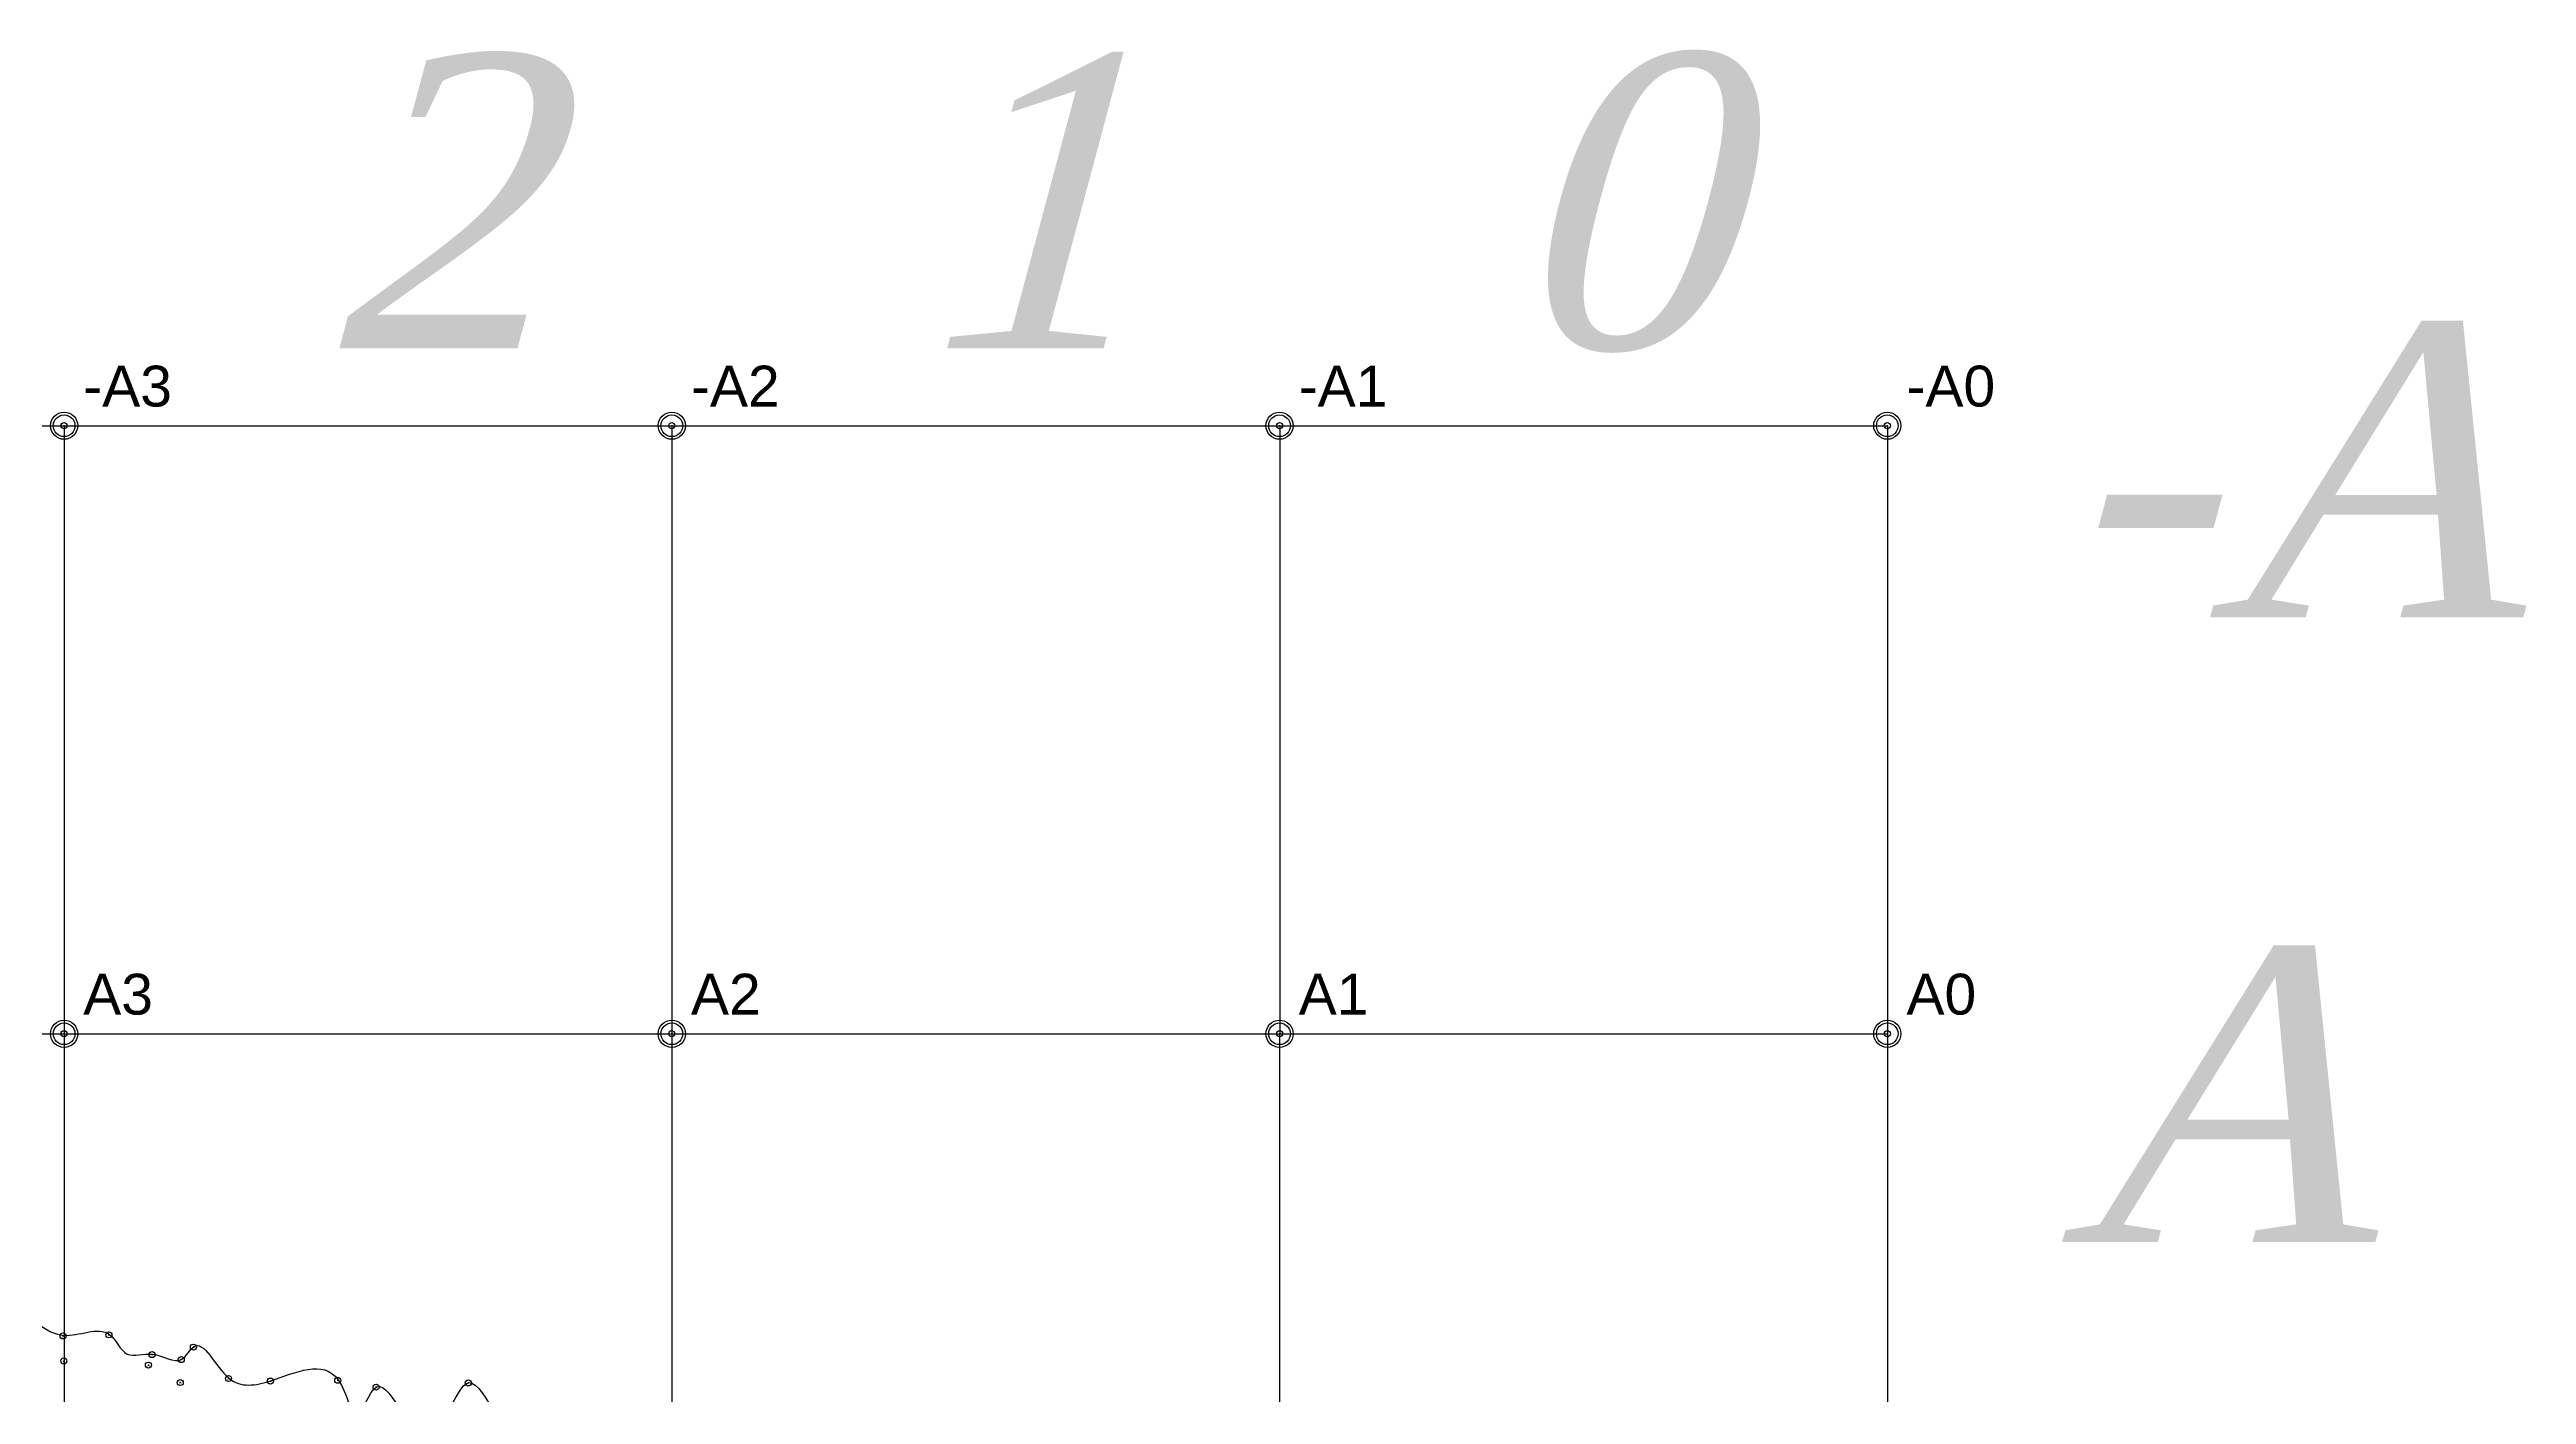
# Model space of a CAD drawing. Header units: millimetres. Extents: x 979 to 714242, y 976 to 4055134.
# Drawn here: x 714037.8 to 714241.6, y 4054883.2 to 4054993.8 of the extents above; entities that cross this region are included whole.
import ezdxf

# ---------------------------------------------------------------- set-up
doc = ezdxf.new("R2010")
doc.units = ezdxf.units.MM
doc.header["$LTSCALE"] = 0.5
doc.header["$MEASUREMENT"] = 0
doc.header["$PDMODE"] = 32
doc.header["$PDSIZE"] = 0.5
for name, color, linetype in [('__lithosoros', 50, 'Continuous'), ('AKTOGRAMMI', 255, 'Continuous'), ('AREA_KYK', 4, 'Continuous'), ('AREA_NOTES', 4, 'Continuous'), ('AREA_SHM', 4, 'Continuous'), ('AREA_TXT', 4, 'Continuous'), ('kanabos', 7, 'Continuous'), ('POINTS_KANABBOS_50_50', 7, 'Continuous'), ('TAX-DESC', 45, 'Continuous'), ('TAX-H', 192, 'Continuous'), ('TAX-KOD', 7, 'Continuous'), ('TAX-SHM', 7, 'Continuous')]:
    doc.layers.add(name, color=color, linetype=linetype)
doc.styles.add('gr-sdtopo1', font='gr-sdtopo1.shx', dxfattribs={"bigfont": 'BigFgrsdto1.shx'})
doc.styles.add('zzARIALzz', font='arial.ttf')
doc.styles.add('zzTIMES-Izz', font='times.ttf', dxfattribs={"oblique": 15})

# ---------------------------------------------------------------- blocks, each defined once
blk = doc.blocks.new('kanabos')
at = {"layer": 'kanabos'}
for p, q in [((713988.096, 4054912.798), (713988.096, 4054712.798)), ((713988.096, 4054912.798), (714188.096, 4054912.798)), ((714038.096, 4054912.798), (714038.096, 4054712.798)), ((714088.096, 4054912.798), (714088.096, 4054712.798)), ((714138.096, 4054912.798), (714138.096, 4054712.798)), ((714188.096, 4054912.798), (714188.096, 4054712.798)), ((713988.096, 4054862.798), (714188.096, 4054862.798)), ((713988.096, 4054812.798), (714188.096, 4054812.798)), ((713988.096, 4054762.798), (714188.096, 4054762.798)), ((713988.096, 4054712.798), (714188.096, 4054712.798))]:
    blk.add_line(p, q, dxfattribs=at)
blk = doc.blocks.new('blk_SHMEIO_3-Lay')
at = {"layer": 'TAX-SHM'}
blk.add_point((0, 0), dxfattribs=at)
at = {"layer": 'TAX-DESC', "style": 'gr-sdtopo1'}
blk.add_attdef('DESC', (1.1, -0.3), '', height=0.5, dxfattribs=at)
at = {"layer": 'TAX-H', "style": 'gr-sdtopo1'}
blk.add_attdef('H', (0, -1.7), '', height=1, dxfattribs=at)
at = {"layer": 'TAX-KOD', "style": 'gr-sdtopo1'}
blk.add_attdef('KOD', (0, 0.7), '', height=1, dxfattribs=at)
blk = doc.blocks.new('kan1_50_50')
at = {"layer": 'kanabos'}
for p, q in [((713738.06, 4054160.55), (713738.06, 4054110.55)), ((713738.06, 4054160.55), (713788.06, 4054160.55)), ((713788.06, 4054160.55), (713788.06, 4054110.55)), ((713738.06, 4054110.55), (713788.06, 4054110.55))]:
    blk.add_line(p, q, dxfattribs=at)
blk = doc.blocks.new('blk_KOR-IDIOKT_4-Lay')
at = {"layer": 'AREA_KYK', "linetype": 'ByBlock', "lineweight": -2}
blk.add_circle((0, 0), 1, dxfattribs=at)
at = {"layer": 'AREA_SHM'}
blk.add_point((0, 0), dxfattribs=at)
at = {"layer": 'AREA_NOTES', "style": 'zzARIALzz'}
blk.add_attdef('KTT', (1.41, -3.41), '', height=1.5, dxfattribs=at)
at = {"layer": 'AREA_TXT', "style": 'zzARIALzz'}
blk.add_attdef('AA', (1.41, 1.41), '', height=3, dxfattribs=at)

msp = doc.modelspace()

# ---------------------------------------------------------------- linework, layer by layer
at = {"layer": 'AKTOGRAMMI'}
msp.add_spline([(714001.63, 4054895.66), (714004.92, 4054894.06), (714005.99, 4054895.63), (714009.05, 4054893.4), (714011.76, 4054892.14), (714013.45, 4054892.72), (714016.22, 4054891.93), (714019.69, 4054891.5), (714023.06, 4054890.67), (714027.29, 4054890.85), (714030.26, 4054889.96), (714033.13, 4054889.95), (714035.24, 4054889.82), (714038.92, 4054888.04), (714042.7, 4054888.12), (714044.17, 4054886.5), (714046.25, 4054886.49), (714048.65, 4054886.08), (714049.64, 4054887.11), (714052.53, 4054884.52), (714055.98, 4054884.31), (714061.52, 4054884.38), (714063.13, 4054881.47), (714064.68, 4054883.8), (714066.76, 4054881.81), (714068.55, 4054880.42), (714070.53, 4054881.84), (714072.26, 4054884.15), (714077.06, 4054879.33), (714078.57, 4054880.84), (714080.43, 4054879.75), (714081.13, 4054881.3), (714084.03, 4054880.86), (714086.03, 4054881.34), (714087.75, 4054881.51)], degree=3, dxfattribs=at)
at = {"layer": 'POINTS_KANABBOS_50_50'}
for centre in [(714038.97, 4054962.84), (714088.97, 4054962.84), (714138.97, 4054962.84), (714188.97, 4054962.84), (714038.97, 4054912.84), (714088.97, 4054912.84), (714138.97, 4054912.84), (714188.97, 4054912.84)]:
    msp.add_circle(centre, 0.893, dxfattribs=at)

# ---------------------------------------------------------------- block references
at = {"layer": '__lithosoros'}
for p in [(250.92, 802.29), (300.92, 802.29), (350.92, 802.29), (400.92, 802.29)]:
    msp.add_blockref('kan1_50_50', p, dxfattribs=at)
at = {"layer": 'AREA_SHM', "xscale": 1.119008732385416, "yscale": 1.119008732385416, "zscale": 1.119008732385416}
for p, values in [((714038.97, 4054962.84), {'AA': '-A3'}), ((714088.97, 4054962.84), {'AA': '-A2'}), ((714138.97, 4054962.84), {'AA': '-A1'}), ((714188.97, 4054962.84), {'AA': '-A0'}), ((714038.97, 4054912.84), {'AA': 'A3'}), ((714088.97, 4054912.84), {'AA': 'A2'}), ((714138.97, 4054912.84), {'AA': 'A1'}), ((714188.97, 4054912.84), {'AA': 'A0'})]:
    msp.add_blockref('blk_KOR-IDIOKT_4-Lay', p, dxfattribs=at).add_auto_attribs(values)
at = {"layer": 'kanabos'}
msp.add_blockref('kanabos', (0.88, 0.04), dxfattribs=at)
at = {"layer": 'TAX-SHM', "xscale": 0.062475, "yscale": 0.062475, "zscale": 0.062475, "rotation": 284.5704941548227}
for p, values in [((714038.89, 4054887.99), {'KOD': '59', 'H': '-8.459'}), ((714042.66, 4054888.08), {'KOD': '60', 'H': '-8.194'}), ((714046.21, 4054886.46), {'KOD': '61', 'H': '-7.629'}), ((714049.61, 4054887.07), {'KOD': '63', 'H': '-8.437'}), ((714038.95, 4054885.93), {'KOD': '3170', 'H': '-7.863'}), ((714045.91, 4054885.59), {'KOD': '4893', 'H': '-7.135'}), ((714048.61, 4054886.05), {'KOD': '62', 'H': '-7.253'}), ((714052.5, 4054884.49), {'KOD': '64', 'H': '-8.298'}), ((714055.95, 4054884.28), {'KOD': '66', 'H': '-8.338'}), ((714061.49, 4054884.35), {'KOD': '68', 'H': '-8.110'}), ((714048.53, 4054884.16), {'KOD': '3171', 'H': '-7.955'}), ((714064.64, 4054883.78), {'KOD': '70', 'H': '-8.615'}), ((714072.23, 4054884.13), {'KOD': '74', 'H': '-8.470'})]:
    msp.add_blockref('blk_SHMEIO_3-Lay', p, dxfattribs=at).add_auto_attribs(values)

# ---------------------------------------------------------------- texts
at = {"layer": 'POINTS_KANABBOS_50_50', "attachment_point": 1, "style": 'zzTIMES-Izz'}
for s, insert, char_height in [('2', (714060.01, 4054993.39), 24.2), ('1', (714108.41, 4054993.39), 24.2), ('0', (714157.39, 4054993.39), 24.2), ('-A', (714203, 4054971.29), 24.198), ('A', (714203, 4054919.92), 24.2)]:
    msp.add_mtext_dynamic_manual_height_columns(s, width=49.6422, gutter_width=3, heights=[0], dxfattribs=dict(at, insert=insert, char_height=char_height))

doc.saveas('drawing.dxf')
